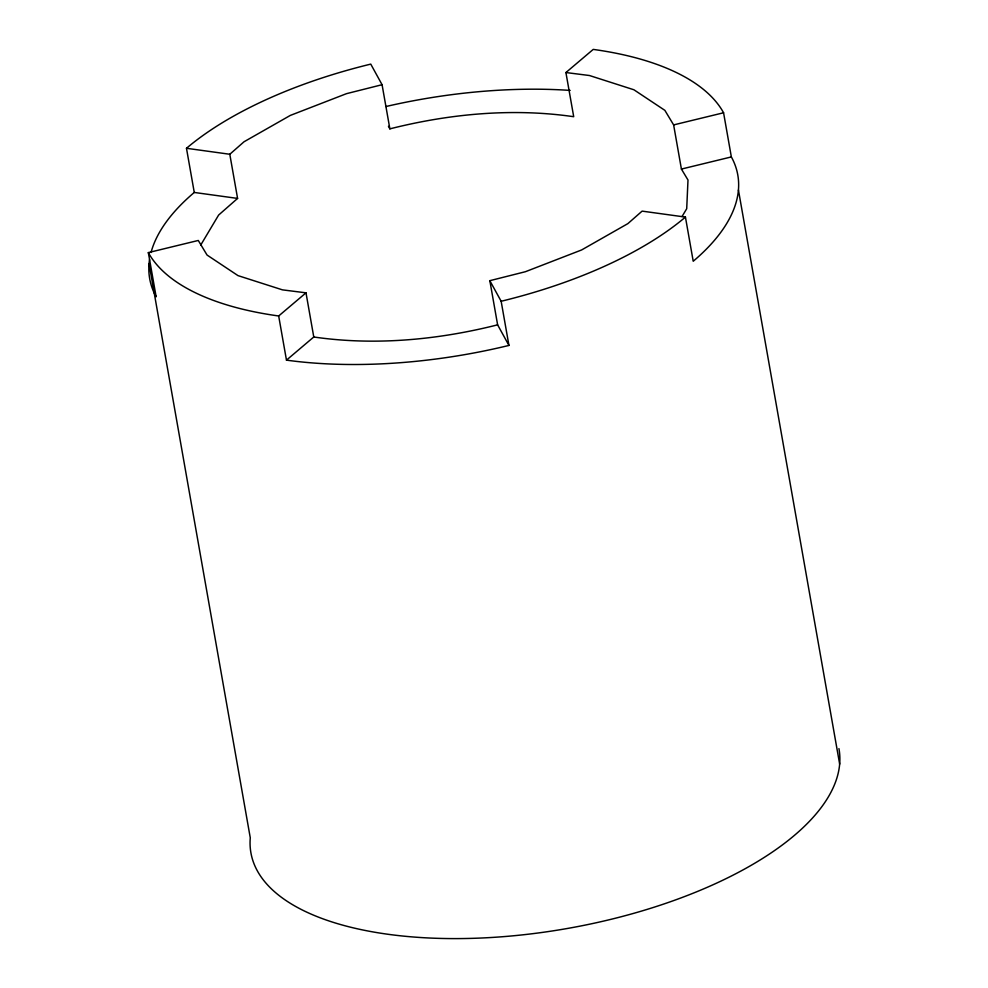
<?xml version="1.0" encoding="UTF-8"?>
<svg xmlns="http://www.w3.org/2000/svg" width="988" height="988" viewBox="0 0 988 988"><rect width="100%" height="100%" fill="white"/><g stroke="black" fill="none" stroke-linecap="round" stroke-linejoin="round"><path stroke-width="1.48" d="M200.774 244.987L218.632 215.051L237.589 198.415L229.796 154.264L244.036 141.766L290.311 115.423L346.504 93.662L382.072 84.709L389.865 128.86C449.552 113.781 512.574 107.828 573.707 116.708L565.914 72.544L593.232 49.4A298.598 129.49 -10 0 1 723.574 112.768L731.355 156.931A298.598 129.49 -10 0 1 693.218 261.252L685.437 217.088L642.114 211.123L627.874 223.621L581.599 249.964L525.406 271.712L489.838 280.678L497.619 324.842L508.944 345.43A298.598 129.49 -10 0 1 286.471 360.138L278.678 315.975A298.598 129.49 -10 0 1 148.336 252.607L156.129 296.771A298.598 129.49 -10 0 1 149.546 259.548M682.053 216.52L686.709 208.715L687.994 180.014L681.411 169.072L673.631 124.908L664.862 110.347L633.913 89.772L589.466 75.52L565.914 72.544M278.678 315.975L305.996 292.831L313.776 336.994L286.471 360.138M497.619 324.842C437.931 339.921 374.909 345.874 313.776 336.994M148.336 252.607L198.279 240.467L207.048 255.04L237.997 275.615L282.445 289.855L305.996 292.831M673.631 124.908L723.574 112.768M681.411 169.072L731.355 156.931M151.028 252.508A298.598 129.49 -10 0 1 194.266 192.45L186.473 148.286L229.796 154.264M194.266 192.45L237.589 198.415M382.072 84.709L370.759 64.109A298.598 129.49 -10 0 0 186.473 148.286M489.838 280.678L501.151 301.266L508.944 345.43M388.445 126.291L389.865 128.86M738.431 190.005L839.664 764.095M149.052 263.697L250.273 837.799A298.598 129.49 -10 0 0 551.045 931.153A298.598 129.49 -10 0 0 838.936 748.62M685.437 217.088A298.598 129.49 -10 0 1 501.151 301.266M385.888 106.531A298.598 129.49 -10 0 1 570.162 90.414"/></g></svg>
